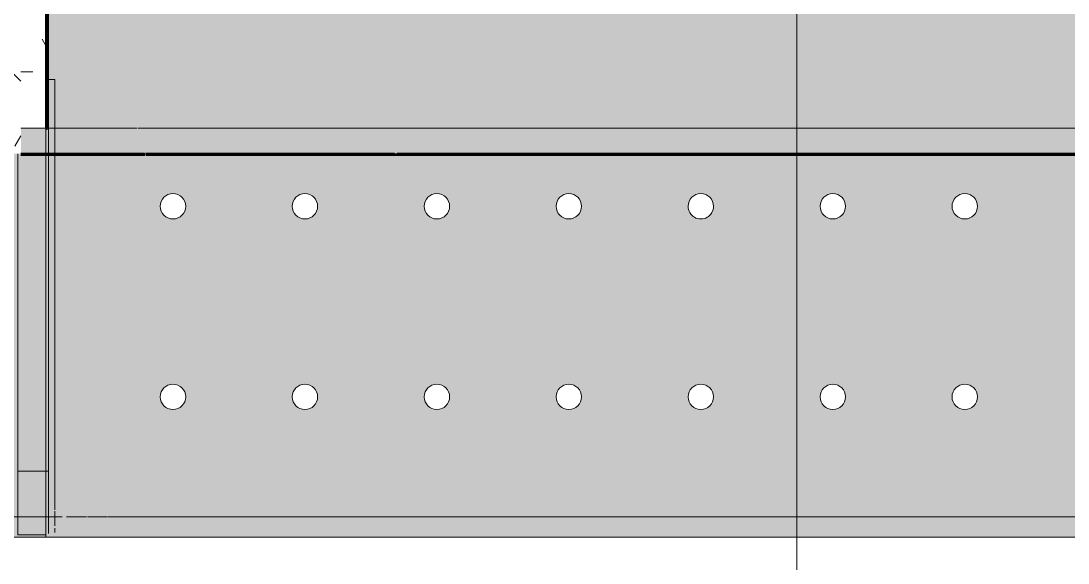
# Model space of a CAD drawing. Header units: millimetres. Extents: x 35524 to 235479, y -8553 to 29000.
# Drawn here: x 74250 to 75073, y 26558 to 26984 of the extents above; entities that cross this region are included whole.
import ezdxf

# ---------------------------------------------------------------- set-up
doc = ezdxf.new("R2010")
doc.units = ezdxf.units.MM
for name, color, linetype, lineweight in [('A-WALL', 7, 'Continuous', 9), ('I-WALL', 7, 'Continuous', 9), ('Оси', 7, 'Continuous', 9)]:
    doc.layers.add(name, color=color, linetype=linetype, lineweight=lineweight)
for name, color, linetype, lineweight, true_color in [('I-WALL-12', 7, 'Continuous', 53, 0xeaa7bf), ('I-WALL-18', 7, 'Continuous', 80, 0xffd2ff), ('I-WALL-5', 7, 'Continuous', 9, 0xcbc7bf), ('Знаки-1', 7, 'Continuous', 9, 0xd4ccbd), ('Знаки-3', 9, 'Continuous', 9, 0x808080), ('Знаки-4', 7, 'Continuous', 9, 0xaba79f), ('Знаки-5', 7, 'Continuous', 9, 0xc1bbaf), ('Знаки-6', 7, 'Continuous', 9, 0xd5cdbe), ('Знаки-7', 7, 'Continuous', 9, 0xd1cabb), ('Знаки-8', 7, 'Continuous', 9, 0xccc5b7), ('Знаки-9', 7, 'Continuous', 9, 0xd6cebe)]:
    doc.layers.add(name, color=color, linetype=linetype, lineweight=lineweight, true_color=true_color)
doc.layers.add('Знаки-2', color=7, linetype='Continuous', lineweight=9, transparency=0.5)
pattern_1 = [(0, (0, 0), (121.92, 30.48), [10.058, -81.382, 10.058, -81.382, -487.68]), (0, (0, 0), (121.92, 30.48), [-182.88, 10.058, -172.822, 10.058, -81.382, -213.36]), (0, (0, 0), (121.92, 30.48), [-457.2, 10.058, -50.902, 10.058, -142.342]), (120, (45.72, 15.24), (-87.356454, 90.345817), [10.058, -81.382, 10.058, -81.382, -487.68]), (120, (45.72, 15.24), (-87.356454, 90.345817), [-182.88, 10.058, -172.822, 10.058, -81.382, -213.36]), (120, (45.72, 15.24), (-87.356454, 90.345817), [-457.2, 10.058, -50.902, 10.058, -142.342]), (240, (60.96, 76.2), (-34.563546, -120.825817), [10.058, -81.382, 10.058, -81.382, -487.68]), (240, (60.96, 76.2), (-34.563546, -120.825817), [-182.88, 10.058, -172.822, 10.058, -81.382, -213.36]), (240, (60.96, 76.2), (-34.563546, -120.825817), [-457.2, 10.058, -50.902, 10.058, -142.342])]

# ---------------------------------------------------------------- blocks, each defined once
blk = doc.blocks.new('Зашивка радиатора_ с перфорацией М5 - Зашивка радиатора_ с перфорацией М5-31045399-План отделки стен 3 этажа в осях 12-23')
at = {"layer": 'Знаки-2'}
h = blk.add_hatch(color=256, dxfattribs=at)
h.paths.add_polyline_path([(-310, 179.94), (-310, -380), (-280.5, -380), (-280.5, -371.76), (519.5, -371.76), (519.5, -380), (549.5, -380), (549.5, -371.76), (1719.5, -371.76), (1719.5, -380), (1749.5, -379.28), (1750, 179.94), (-163.74, 179.94)])
h.paths.add_polyline_path([(-10, 79.65), (-5, 78.31), (-1.34, 74.65), (0, 69.65), (-1.34, 64.65), (-5, 60.98), (-10, 59.65), (-15, 60.98), (-18.66, 64.65), (-20, 69.65), (-18.66, 74.65), (-15, 78.31), (-12.59, 79.3)])
h.paths.add_polyline_path([(-217.5, 79.65), (-212.5, 78.31), (-208.84, 74.65), (-207.5, 69.65), (-208.84, 64.65), (-212.5, 60.98), (-217.5, 59.65), (-222.5, 60.98), (-226.16, 64.65), (-227.5, 69.65), (-226.16, 74.65), (-222.5, 78.31), (-220.09, 79.3)])
h.paths.add_polyline_path([(-113.75, 79.65), (-108.75, 78.31), (-105.09, 74.65), (-103.75, 69.65), (-105.09, 64.65), (-108.75, 60.98), (-113.75, 59.65), (-118.75, 60.98), (-122.41, 64.65), (-123.75, 69.65), (-122.41, 74.65), (-118.75, 78.31), (-116.34, 79.3)])
h.paths.add_polyline_path([(93.75, 79.65), (98.75, 78.31), (102.41, 74.65), (103.75, 69.65), (102.41, 64.65), (98.75, 60.98), (93.75, 59.65), (88.75, 60.98), (85.09, 64.65), (83.75, 69.65), (85.09, 74.65), (88.75, 78.31), (91.16, 79.3)])
h.paths.add_polyline_path([(197.5, 79.65), (202.5, 78.31), (206.16, 74.65), (207.5, 69.65), (206.16, 64.65), (202.5, 60.98), (197.5, 59.65), (192.5, 60.98), (188.84, 64.65), (187.5, 69.65), (188.84, 74.65), (192.5, 78.31), (194.91, 79.3)])
h.paths.add_polyline_path([(301.25, 79.65), (306.25, 78.31), (309.91, 74.65), (311.25, 69.65), (309.91, 64.65), (306.25, 60.98), (301.25, 59.65), (296.25, 60.98), (292.59, 64.65), (291.25, 69.65), (292.59, 74.65), (296.25, 78.31), (298.66, 79.3)])
h.paths.add_polyline_path([(508.75, 79.65), (513.75, 78.31), (517.41, 74.65), (518.75, 69.65), (517.41, 64.65), (513.75, 60.98), (508.75, 59.65), (503.75, 60.98), (500.09, 64.65), (498.75, 69.65), (500.09, 74.65), (503.75, 78.31), (506.16, 79.3)])
h.paths.add_polyline_path([(612.5, 79.65), (617.5, 78.31), (621.16, 74.65), (622.5, 69.65), (621.16, 64.65), (617.5, 60.98), (612.5, 59.65), (607.5, 60.98), (603.84, 64.65), (602.5, 69.65), (603.84, 74.65), (607.5, 78.31), (609.91, 79.3)])
h.paths.add_polyline_path([(405, 79.65), (410, 78.31), (413.66, 74.65), (415, 69.65), (413.66, 64.65), (410, 60.98), (405, 59.65), (400, 60.98), (396.34, 64.65), (395, 69.65), (396.34, 74.65), (400, 78.31), (402.41, 79.3)])
h.paths.add_polyline_path([(820, 79.65), (825, 78.31), (828.66, 74.65), (830, 69.65), (828.66, 64.65), (825, 60.98), (820, 59.65), (815, 60.98), (811.34, 64.65), (810, 69.65), (811.34, 74.65), (815, 78.31), (817.41, 79.3)])
h.paths.add_polyline_path([(716.25, 79.65), (721.25, 78.31), (724.91, 74.65), (726.25, 69.65), (724.91, 64.65), (721.25, 60.98), (716.25, 59.65), (711.25, 60.98), (707.59, 64.65), (706.25, 69.65), (707.59, 74.65), (711.25, 78.31), (713.66, 79.3)])
h.paths.add_polyline_path([(1027.5, 79.65), (1032.5, 78.31), (1036.16, 74.65), (1037.5, 69.65), (1036.16, 64.65), (1032.5, 60.98), (1027.5, 59.65), (1022.5, 60.98), (1018.84, 64.65), (1017.5, 69.65), (1018.84, 74.65), (1022.5, 78.31), (1024.91, 79.3)])
h.paths.add_polyline_path([(923.75, 79.65), (928.75, 78.31), (932.41, 74.65), (933.75, 69.65), (932.41, 64.65), (928.65, 60.94), (923.75, 59.65), (918.75, 60.98), (915.09, 64.65), (913.75, 69.65), (915.09, 74.65), (918.75, 78.31), (921.16, 79.3)])
h.paths.add_polyline_path([(1235, 79.65), (1240, 78.31), (1243.66, 74.65), (1245, 69.65), (1243.66, 64.65), (1240, 60.98), (1235, 59.65), (1230, 60.98), (1226.34, 64.65), (1225, 69.65), (1226.34, 74.65), (1230, 78.31), (1232.41, 79.3)])
h.paths.add_polyline_path([(1131.25, 79.65), (1136.25, 78.31), (1139.91, 74.65), (1141.25, 69.65), (1139.91, 64.65), (1136.25, 60.98), (1131.25, 59.65), (1126.25, 60.98), (1122.59, 64.65), (1121.25, 69.65), (1122.59, 74.65), (1126.25, 78.31), (1128.66, 79.3)])
h.paths.add_polyline_path([(1442.5, 79.65), (1447.5, 78.31), (1451.16, 74.65), (1452.5, 69.65), (1451.16, 64.65), (1447.5, 60.98), (1442.5, 59.65), (1437.5, 60.98), (1433.84, 64.65), (1432.5, 69.65), (1433.84, 74.65), (1437.5, 78.31), (1439.91, 79.3)])
h.paths.add_polyline_path([(1338.75, 79.65), (1343.75, 78.31), (1347.41, 74.65), (1348.75, 69.65), (1347.41, 64.65), (1343.75, 60.98), (1338.75, 59.65), (1333.75, 60.98), (1330.09, 64.65), (1328.75, 69.65), (1330.09, 74.65), (1333.75, 78.31), (1336.16, 79.3)])
h.paths.add_polyline_path([(1650, 79.65), (1655, 78.31), (1658.66, 74.65), (1660, 69.65), (1658.66, 64.65), (1655, 60.98), (1650, 59.65), (1645, 60.98), (1641.34, 64.65), (1640, 69.65), (1641.34, 74.65), (1645, 78.31), (1647.41, 79.3)])
h.paths.add_polyline_path([(1546.25, 79.65), (1551.25, 78.31), (1554.91, 74.65), (1556.25, 69.65), (1554.91, 64.65), (1551.25, 60.98), (1546.25, 59.65), (1541.25, 60.98), (1537.59, 64.65), (1536.25, 69.65), (1537.59, 74.65), (1541.25, 78.31), (1543.66, 79.3)])
h.paths.add_polyline_path([(-217.5, -70.35), (-212.5, -71.69), (-208.67, -75.77), (-207.5, -80.35), (-208.84, -85.35), (-212.5, -89.02), (-217.5, -90.35), (-222.5, -89.02), (-226.16, -85.35), (-227.5, -80.35), (-226.16, -75.35), (-222.5, -71.69), (-220.09, -70.7)])
h.paths.add_polyline_path([(-113.75, -70.35), (-108.75, -71.69), (-104.92, -75.77), (-103.75, -80.35), (-105.09, -85.35), (-108.75, -89.02), (-113.75, -90.35), (-118.75, -89.02), (-122.41, -85.35), (-123.75, -80.35), (-122.41, -75.35), (-118.75, -71.69), (-116.34, -70.7)])
h.paths.add_polyline_path([(-10, -70.35), (-5, -71.69), (-1.17, -75.77), (0, -80.35), (-1.34, -85.35), (-5, -89.02), (-10, -90.35), (-15, -89.02), (-18.66, -85.35), (-20, -80.35), (-18.66, -75.35), (-15, -71.69), (-12.59, -70.7)])
h.paths.add_polyline_path([(93.75, -70.35), (98.75, -71.69), (102.58, -75.77), (103.75, -80.35), (102.41, -85.35), (98.75, -89.02), (93.75, -90.35), (88.75, -89.02), (85.09, -85.35), (83.75, -80.35), (85.09, -75.35), (88.75, -71.69), (91.16, -70.7)])
h.paths.add_polyline_path([(197.5, -70.35), (202.5, -71.69), (206.33, -75.77), (207.5, -80.35), (206.16, -85.35), (202.5, -89.02), (197.5, -90.35), (192.5, -89.02), (188.84, -85.35), (187.5, -80.35), (188.84, -75.35), (192.5, -71.69), (194.91, -70.7)])
h.paths.add_polyline_path([(301.25, -70.35), (306.25, -71.69), (310.08, -75.77), (311.25, -80.35), (309.91, -85.35), (306.25, -89.02), (301.25, -90.35), (296.25, -89.02), (292.59, -85.35), (291.25, -80.35), (292.59, -75.35), (296.25, -71.69), (298.66, -70.7)])
h.paths.add_polyline_path([(405, -70.35), (410, -71.69), (413.83, -75.77), (415, -80.35), (413.66, -85.35), (410, -89.02), (405, -90.35), (400, -89.02), (396.34, -85.35), (395, -80.35), (396.34, -75.35), (400, -71.69), (402.41, -70.7)])
h.paths.add_polyline_path([(612.5, -70.35), (617.5, -71.69), (621.33, -75.77), (622.5, -80.35), (621.16, -85.35), (617.5, -89.02), (612.5, -90.35), (607.5, -89.02), (603.84, -85.35), (602.5, -80.35), (603.84, -75.35), (607.5, -71.69), (609.91, -70.7)])
h.paths.add_polyline_path([(508.75, -70.35), (513.75, -71.69), (517.58, -75.77), (518.75, -80.35), (517.41, -85.35), (513.75, -89.02), (508.75, -90.35), (503.75, -89.02), (500.09, -85.35), (498.75, -80.35), (500.09, -75.35), (503.75, -71.69), (506.16, -70.7)])
h.paths.add_polyline_path([(820, -70.35), (825, -71.69), (828.83, -75.77), (830, -80.35), (828.66, -85.35), (825, -89.02), (820, -90.35), (815, -89.02), (811.34, -85.35), (810, -80.35), (811.34, -75.35), (815, -71.69), (817.41, -70.7)])
h.paths.add_polyline_path([(716.25, -70.35), (721.25, -71.69), (725.08, -75.77), (726.25, -80.35), (724.91, -85.35), (721.25, -89.02), (716.25, -90.35), (711.25, -89.02), (707.59, -85.35), (706.25, -80.35), (707.59, -75.35), (711.25, -71.69), (713.66, -70.7)])
h.paths.add_polyline_path([(1027.5, -70.35), (1032.5, -71.69), (1036.33, -75.77), (1037.5, -80.35), (1036.16, -85.35), (1032.5, -89.02), (1027.5, -90.35), (1022.5, -89.02), (1018.84, -85.35), (1017.5, -80.35), (1018.84, -75.35), (1022.5, -71.69), (1024.91, -70.7)])
h.paths.add_polyline_path([(923.75, -70.35), (928.75, -71.69), (932.58, -75.77), (933.75, -80.35), (932.41, -85.35), (928.65, -89.06), (923.75, -90.35), (918.75, -89.02), (915.09, -85.35), (913.75, -80.35), (915.09, -75.35), (918.75, -71.69), (921.16, -70.7)])
h.paths.add_polyline_path([(1338.75, -70.35), (1343.75, -71.69), (1347.58, -75.77), (1348.75, -80.35), (1347.41, -85.35), (1343.75, -89.02), (1338.75, -90.35), (1333.75, -89.02), (1330.09, -85.35), (1328.75, -80.35), (1330.09, -75.35), (1333.75, -71.69), (1336.16, -70.7)])
h.paths.add_polyline_path([(1131.25, -70.35), (1136.25, -71.69), (1140.08, -75.77), (1141.25, -80.35), (1139.91, -85.35), (1136.25, -89.02), (1131.25, -90.35), (1126.25, -89.02), (1122.59, -85.35), (1121.25, -80.35), (1122.59, -75.35), (1126.25, -71.69), (1128.66, -70.7)])
h.paths.add_polyline_path([(1235, -70.35), (1240, -71.69), (1243.83, -75.77), (1245, -80.35), (1243.66, -85.35), (1240, -89.02), (1235, -90.35), (1230, -89.02), (1226.34, -85.35), (1225, -80.35), (1226.34, -75.35), (1230, -71.69), (1232.41, -70.7)])
h.paths.add_polyline_path([(1546.25, -70.35), (1551.25, -71.69), (1555.08, -75.77), (1556.25, -80.35), (1554.91, -85.35), (1551.25, -89.02), (1546.25, -90.35), (1541.25, -89.02), (1537.59, -85.35), (1536.25, -80.35), (1537.59, -75.35), (1541.25, -71.69), (1543.66, -70.7)])
h.paths.add_polyline_path([(1442.5, -70.35), (1447.5, -71.69), (1451.33, -75.77), (1452.5, -80.35), (1451.16, -85.35), (1447.5, -89.02), (1442.5, -90.35), (1437.5, -89.02), (1433.84, -85.35), (1432.5, -80.35), (1433.84, -75.35), (1437.5, -71.69), (1439.91, -70.7)])
h.paths.add_polyline_path([(1650, -70.35), (1655, -71.69), (1658.83, -75.77), (1660, -80.35), (1658.66, -85.35), (1655, -89.02), (1650, -90.35), (1645, -89.02), (1641.34, -85.35), (1640, -80.35), (1641.34, -75.35), (1645, -71.69), (1647.41, -70.7)])
for points in [[(-308.38, 179.94), (-310, 179.94), (-310, 163.94), (1750, 163.94), (1750, 179.94), (-288.62, 179.94)], [(1029.66, 179.94), (1000, 179.94), (1000.68, 163.94), (1040, 163.94), (1039.32, 179.94), (1030, 179.94)], [(1039.32, 179.94), (1000, 179.94), (1000.68, 163.94), (1040, 163.94), (1040, 179.94)], [(1012.93, 179.94), (1010, 179.94), (1010.34, 163.94), (1030, 163.94), (1029.66, 179.94), (1014.82, 179.94)], [(1027.07, 179.94), (1010, 179.94), (1010.34, 163.94), (1030, 163.94), (1029.66, 179.94), (1028.66, 179.94)], [(1100, 179.94), (1100.68, 163.94), (1140, 163.94), (1139.32, 179.94), (1100.68, 179.94)], [(1127.07, 179.94), (1100, 179.94), (1100.68, 163.94), (1140, 163.94), (1139.32, 179.94), (1128.66, 179.94)], [(1120, 179.94), (1110, 179.94), (1110.72, 163.94), (1130, 163.94), (1129.66, 179.94), (1122.59, 179.94)], [(1120, 179.94), (1110, 179.94), (1110.72, 163.94), (1130, 163.94), (1129.66, 179.94), (1122.59, 179.94)], [(1200, 179.94), (1200.68, 163.94), (1240, 163.94), (1239.32, 179.94), (1200.68, 179.94)], [(1200, 179.94), (1200.68, 163.94), (1240, 163.94), (1239.32, 179.94), (1200.68, 179.94)], [(1220, 179.94), (1210, 179.94), (1210.34, 163.94), (1230, 163.94), (1229.66, 179.94), (1222.59, 179.94)], [(1229.66, 179.94), (1210, 179.94), (1210.34, 163.94), (1230, 163.94), (1230, 179.94)], [(1329.66, 179.94), (1300, 179.94), (1300.68, 163.94), (1340, 163.94), (1339.32, 179.94), (1330, 179.94)], [(1311.34, 179.94), (1300, 179.94), (1300.68, 163.94), (1340, 163.94), (1339.32, 179.94), (1312.93, 179.94)], [(1329.66, 179.94), (1310, 179.94), (1310.34, 163.94), (1330, 163.94), (1330, 179.94)], [(1310, 179.94), (1310.34, 163.94), (1330, 163.94), (1329.66, 179.94), (1310.34, 179.94)], [(1420, 179.94), (1400, 179.94), (1400.68, 163.94), (1440, 163.94), (1439.32, 179.94), (1425.18, 179.94)], [(1402.68, 179.94), (1400, 179.94), (1400.68, 163.94), (1440, 163.94), (1439.32, 179.94), (1405.86, 179.94)], [(1420, 179.94), (1410, 179.94), (1410.34, 163.94), (1430, 163.94), (1429.66, 179.94), (1422.59, 179.94)], [(1420, 179.94), (1410, 179.94), (1410.34, 163.94), (1430, 163.94), (1429.66, 179.94), (1422.59, 179.94)], [(1500, 179.94), (1500.68, 163.94), (1540, 163.94), (1539.32, 179.94), (1500.68, 179.94)], [(1511.34, 179.94), (1500, 179.94), (1500.68, 163.94), (1540, 163.94), (1539.32, 179.94), (1512.93, 179.94)], [(1510, 179.94), (1510.34, 163.94), (1530, 163.94), (1529.66, 179.94), (1510.34, 179.94)], [(1510, 179.94), (1510.34, 163.94), (1530, 163.94), (1529.66, 179.94), (1510.34, 179.94)], [(1640, 179.94), (1600, 179.94), (1600.68, 163.94), (1640, 164.67), (1640, 169.26)], [(1600.68, 179.94), (1600, 179.94), (1600.68, 163.94), (1640, 164.67), (1639.32, 179.94), (1602.68, 179.94)], [(1629.66, 179.94), (1610, 179.94), (1610.34, 163.94), (1630, 163.94), (1630, 179.94)], [(1629.66, 179.94), (1610, 179.94), (1610.34, 163.94), (1630, 163.94), (1630, 179.94)]]:
    blk.add_hatch(color=256, dxfattribs=at).paths.add_polyline_path(points)
at = {"layer": 'Знаки-1'}
for p, q in [((1011.28, 179.94), (1014.82, 179.94)), ((1014.82, 179.94), (1011.28, 179.94)), ((1015, 179.94), (1025, 179.94)), ((1025, 179.94), (1015, 179.94)), ((1025.18, 179.94), (1028.72, 179.94)), ((1028.72, 179.94), (1025.18, 179.94)), ((1111.28, 179.94), (1114.82, 179.94)), ((1114.82, 179.94), (1111.28, 179.94)), ((1115, 179.94), (1125, 179.94)), ((1125, 179.94), (1115, 179.94)), ((1125.18, 179.94), (1128.72, 179.94)), ((1128.72, 179.94), (1125.18, 179.94)), ((1210, 179.94), (1210.34, 179.94)), ((1214.81, 179.94), (1210, 179.94)), ((1210.34, 179.94), (1212.93, 179.94)), ((1212.93, 179.94), (1214.81, 179.94)), ((1215, 179.94), (1217.41, 179.94)), ((1225, 179.94), (1215, 179.94)), ((1217.41, 179.94), (1222.59, 179.94)), ((1222.59, 179.94), (1225, 179.94)), ((1225.19, 179.94), (1227.07, 179.94)), ((1227.07, 179.94), (1225.19, 179.94)), ((1227.07, 179.94), (1230, 179.94)), ((1230, 179.94), (1227.07, 179.94)), ((1311.28, 179.94), (1314.82, 179.94)), ((1314.82, 179.94), (1311.28, 179.94)), ((1315, 179.94), (1325, 179.94)), ((1325, 179.94), (1315, 179.94)), ((1325.18, 179.94), (1328.72, 179.94)), ((1328.72, 179.94), (1325.18, 179.94)), ((1411.28, 179.94), (1414.82, 179.94)), ((1414.82, 179.94), (1411.28, 179.94)), ((1415, 179.94), (1425, 179.94)), ((1425, 179.94), (1415, 179.94)), ((1425.18, 179.94), (1428.72, 179.94)), ((1428.72, 179.94), (1425.18, 179.94)), ((1510, 179.94), (1512.93, 179.94)), ((1512.93, 179.94), (1510, 179.94)), ((1512.93, 179.94), (1514.81, 179.94)), ((1514.81, 179.94), (1512.93, 179.94)), ((1515, 179.94), (1525, 179.94)), ((1525, 179.94), (1515, 179.94)), ((1525.19, 179.94), (1530, 179.94)), ((1530, 179.94), (1525.19, 179.94)), ((1611.28, 179.94), (1614.82, 179.94)), ((1614.82, 179.94), (1611.28, 179.94)), ((1615, 179.94), (1625, 179.94)), ((1625, 179.94), (1615, 179.94)), ((1625.18, 179.94), (1628.72, 179.94)), ((1628.72, 179.94), (1625.18, 179.94)), ((1750, 178.24), (1750, 163.94)), ((1011.28, 163.94), (1014.82, 163.94)), ((1014.82, 163.94), (1011.28, 163.94)), ((1015, 163.94), (1020, 163.94)), ((1020, 163.94), (1015, 163.94)), ((1020, 163.94), (1025, 163.94)), ((1025, 163.94), (1020, 163.94)), ((1025.18, 163.94), (1028.72, 163.94)), ((1028.72, 163.94), (1025.18, 163.94)), ((1111.28, 163.94), (1114.82, 163.94)), ((1114.82, 163.94), (1111.28, 163.94)), ((1115, 163.94), (1125, 163.94)), ((1125, 163.94), (1115, 163.94)), ((1125.18, 163.94), (1128.72, 163.94)), ((1128.72, 163.94), (1125.18, 163.94)), ((1210, 163.94), (1214.81, 163.94)), ((1214.81, 163.94), (1210, 163.94)), ((1215, 163.94), (1220, 163.94)), ((1220, 163.94), (1215, 163.94)), ((1220, 163.94), (1225, 163.94)), ((1225, 163.94), (1220, 163.94)), ((1225.19, 163.94), (1228.66, 163.94)), ((1230, 163.94), (1225.19, 163.94)), ((1228.66, 163.94), (1230, 163.94)), ((1311.28, 163.94), (1314.82, 163.94)), ((1314.82, 163.94), (1311.28, 163.94)), ((1315, 163.94), (1325, 163.94)), ((1325, 163.94), (1315, 163.94)), ((1325.18, 163.94), (1328.72, 163.94)), ((1328.72, 163.94), (1325.18, 163.94)), ((1411.28, 163.94), (1414.82, 163.94)), ((1414.82, 163.94), (1411.28, 163.94)), ((1415, 163.94), (1420, 163.94)), ((1425, 163.94), (1415, 163.94)), ((1420, 163.94), (1425, 163.94)), ((1425.18, 163.94), (1428.72, 163.94)), ((1428.72, 163.94), (1425.18, 163.94)), ((1510, 163.94), (1514.81, 163.94)), ((1514.81, 163.94), (1510, 163.94)), ((1515, 163.94), (1522.59, 163.94)), ((1525, 163.94), (1515, 163.94)), ((1522.59, 163.94), (1525, 163.94)), ((1525.19, 163.94), (1530, 163.94)), ((1527.07, 163.94), (1525.19, 163.94)), ((1528.66, 163.94), (1527.07, 163.94)), ((1530, 163.94), (1528.66, 163.94)), ((1611.28, 163.94), (1614.82, 163.94)), ((1614.82, 163.94), (1611.28, 163.94)), ((1615, 163.94), (1617.39, 163.94)), ((1617.39, 163.94), (1615, 163.94)), ((1618.16, 163.94), (1625, 163.94)), ((1625, 163.94), (1618.16, 163.94)), ((1625.18, 163.94), (1628.72, 163.94)), ((1628.72, 163.94), (1625.18, 163.94)), ((1747.88, 163.94), (1750, 163.94))]:
    blk.add_line(p, q, dxfattribs=at)
at = {"layer": 'Знаки-3'}
for p, q in [((1750, 179.94), (-310, 179.94)), ((1750, -141.76), (1750, 179.94))]:
    blk.add_line(p, q, dxfattribs=at)
for centre, start, end in [((1027.5, 69.65), 0, 180), ((1131.25, 69.65), 0, 180), ((1235, 69.65), 0, 180), ((1338.75, 69.65), 0, 180), ((1442.5, 69.65), 0, 180), ((1546.25, 69.65), 0, 180), ((1650, 69.65), 0, 180), ((1027.5, 69.65), 180, 360), ((1131.25, 69.65), 180, 360), ((1235, 69.65), 180, 360), ((1338.75, 69.65), 180, 360), ((1442.5, 69.65), 180, 360), ((1546.25, 69.65), 180, 360), ((1650, 69.65), 180, 360), ((1027.5, -80.35), 0, 180), ((1131.25, -80.35), 0, 180), ((1235, -80.35), 360, 180), ((1338.75, -80.35), 0, 180), ((1442.5, -80.35), 0, 180), ((1546.25, -80.35), 0, 180), ((1650, -80.35), 0, 180), ((1027.5, -80.35), 180, 360), ((1131.25, -80.35), 180, 360), ((1235, -80.35), 180, 360), ((1338.75, -80.35), 180, 360), ((1442.5, -80.35), 180, 360), ((1546.25, -80.35), 180, 360), ((1650, -80.35), 180, 360)]:
    blk.add_arc(centre, 10, start, end, dxfattribs=at)
at = {"layer": 'Знаки-4'}
for p, q in [((-308.38, 179.94), (1742.89, 179.94)), ((-308.38, 179.94), (1742.89, 179.94)), ((1700.94, 163.94), (-162.83, 163.94)), ((1717.19, 163.94), (1701.52, 163.94)), ((1733.69, 163.94), (1718.02, 163.94)), ((1742.89, 163.94), (1737.19, 163.94))]:
    blk.add_line(p, q, dxfattribs=at)
for centre, start, end in [((1027.5, 69.65), 0, 180), ((1131.25, 69.65), 0, 180), ((1235, 69.65), 0, 180), ((1338.75, 69.65), 0, 180), ((1442.5, 69.65), 0, 180), ((1546.25, 69.65), 0, 180), ((1650, 69.65), 0, 180), ((1027.5, 69.65), 180, 360), ((1131.25, 69.65), 180, 360), ((1235, 69.65), 180, 360), ((1338.75, 69.65), 180, 360), ((1442.5, 69.65), 180, 360), ((1546.25, 69.65), 180, 360), ((1650, 69.65), 180, 360), ((1027.5, -80.35), 0, 180), ((1131.25, -80.35), 0, 180), ((1235, -80.35), 360, 180), ((1338.75, -80.35), 0, 180), ((1442.5, -80.35), 0, 180), ((1546.25, -80.35), 0, 180), ((1650, -80.35), 0, 180), ((1027.5, -80.35), 180, 360), ((1131.25, -80.35), 180, 360), ((1235, -80.35), 180, 360), ((1338.75, -80.35), 180, 360), ((1442.5, -80.35), 180, 360), ((1546.25, -80.35), 180, 360), ((1650, -80.35), 180, 360)]:
    blk.add_arc(centre, 10, start, end, dxfattribs=at)
at = {"layer": 'Знаки-5'}
for p, q in [((1000, 179.94), (940, 179.94)), ((1000, 179.94), (1010, 179.94)), ((1010, 179.94), (1000, 179.94)), ((1010, 179.94), (1030, 179.94)), ((1030, 179.94), (1010, 179.94)), ((1030, 179.94), (1040, 179.94)), ((1040, 179.94), (1030, 179.94)), ((1100, 179.94), (1040, 179.94)), ((1100, 179.94), (1140, 179.94)), ((1140, 179.94), (1100, 179.94)), ((1200, 179.94), (1140, 179.94)), ((1200, 179.94), (1200.68, 179.94)), ((1240, 179.94), (1200, 179.94)), ((1200.68, 179.94), (1240, 179.94)), ((1300, 179.94), (1240, 179.94)), ((1300, 179.94), (1310, 179.94)), ((1310, 179.94), (1300, 179.94)), ((1310, 179.94), (1330, 179.94)), ((1330, 179.94), (1310, 179.94)), ((1330, 179.94), (1340, 179.94)), ((1340, 179.94), (1330, 179.94)), ((1400, 179.94), (1340, 179.94)), ((1400, 179.94), (1440, 179.94)), ((1440, 179.94), (1400, 179.94)), ((1500, 179.94), (1440, 179.94)), ((1500, 179.94), (1540, 179.94)), ((1540, 179.94), (1500, 179.94)), ((1600, 179.94), (1540, 179.94)), ((1600, 179.94), (1610, 179.94)), ((1610, 179.94), (1600, 179.94)), ((1610, 179.94), (1630, 179.94)), ((1630, 179.94), (1610, 179.94)), ((1630, 179.94), (1640, 179.94)), ((1640, 179.94), (1630, 179.94)), ((1742.89, 179.94), (1640, 179.94)), ((1742.89, 179.94), (1750, 179.94)), ((1742.89, 179.94), (1750, 179.94)), ((1750, 179.94), (1750, -141.76)), ((1750, 178.24), (1750, 179.94)), ((940, 163.94), (1000, 163.94)), ((1000, 163.94), (1010, 163.94)), ((1010, 163.94), (1000, 163.94)), ((1010, 163.94), (1030, 163.94)), ((1030, 163.94), (1010, 163.94)), ((1030, 163.94), (1040, 163.94)), ((1040, 163.94), (1030, 163.94)), ((1040, 163.94), (1100, 163.94)), ((1100, 163.94), (1140, 163.94)), ((1140, 163.94), (1100, 163.94)), ((1140, 163.94), (1200, 163.94)), ((1200, 163.94), (1240, 163.94)), ((1240, 163.94), (1200, 163.94)), ((1240, 163.94), (1300, 163.94)), ((1300, 163.94), (1310, 163.94)), ((1310, 163.94), (1300, 163.94)), ((1310, 163.94), (1330, 163.94)), ((1330, 163.94), (1310, 163.94)), ((1330, 163.94), (1340, 163.94)), ((1340, 163.94), (1330, 163.94)), ((1340, 163.94), (1400, 163.94)), ((1400, 163.94), (1440, 163.94)), ((1440, 163.94), (1400, 163.94)), ((1440, 163.94), (1500, 163.94)), ((1500, 163.94), (1540, 163.94)), ((1540, 163.94), (1500, 163.94)), ((1540, 163.94), (1600, 163.94)), ((1600, 163.94), (1600.68, 163.94)), ((1600.68, 163.94), (1600, 163.94)), ((1602.68, 163.94), (1610, 163.94)), ((1610, 163.94), (1602.68, 163.94)), ((1610, 163.94), (1617.41, 163.94)), ((1617.41, 163.94), (1610, 163.94)), ((1618.17, 163.94), (1630, 163.94)), ((1630, 163.94), (1618.17, 163.94)), ((1630, 163.94), (1634.14, 163.94)), ((1634.14, 163.94), (1630, 163.94)), ((1634.82, 163.94), (1640, 163.94)), ((1640, 163.94), (1634.82, 163.94)), ((1640, 163.94), (1700.94, 163.94)), ((1701.52, 163.94), (1717.19, 163.94)), ((1718.02, 163.94), (1733.69, 163.94)), ((1737.19, 163.94), (1742.89, 163.94)), ((1744.39, 163.94), (1742.89, 163.94)), ((1747.88, 163.94), (1744.47, 163.94))]:
    blk.add_line(p, q, dxfattribs=at)
at = {"layer": 'Знаки-6'}
for p, q in [((1014.82, 179.94), (1011.34, 179.94)), ((1025, 179.94), (1015, 179.94)), ((1028.66, 179.94), (1025.18, 179.94)), ((1114.82, 179.94), (1111.34, 179.94)), ((1125, 179.94), (1115, 179.94)), ((1128.66, 179.94), (1125.18, 179.94)), ((1214.82, 179.94), (1211.34, 179.94)), ((1225, 179.94), (1215, 179.94)), ((1228.66, 179.94), (1225.18, 179.94)), ((1314.82, 179.94), (1311.34, 179.94)), ((1325, 179.94), (1315, 179.94)), ((1328.66, 179.94), (1325.18, 179.94)), ((1414.82, 179.94), (1411.34, 179.94)), ((1425, 179.94), (1415, 179.94)), ((1428.66, 179.94), (1425.18, 179.94)), ((1514.82, 179.94), (1511.34, 179.94)), ((1525, 179.94), (1515, 179.94)), ((1528.66, 179.94), (1525.18, 179.94)), ((1614.82, 179.94), (1611.34, 179.94)), ((1625, 179.94), (1615, 179.94)), ((1628.66, 179.94), (1625.18, 179.94)), ((1011.34, 163.94), (1014.82, 163.94)), ((1015, 163.94), (1025, 163.94)), ((1025.18, 163.94), (1028.66, 163.94)), ((1111.34, 163.94), (1114.82, 163.94)), ((1115, 163.94), (1125, 163.94)), ((1125.18, 163.94), (1128.66, 163.94)), ((1211.34, 163.94), (1214.82, 163.94)), ((1215, 163.94), (1225, 163.94)), ((1225.18, 163.94), (1228.66, 163.94)), ((1311.34, 163.94), (1314.82, 163.94)), ((1315, 163.94), (1325, 163.94)), ((1325.18, 163.94), (1328.66, 163.94)), ((1411.34, 163.94), (1414.82, 163.94)), ((1415, 163.94), (1425, 163.94)), ((1425.18, 163.94), (1428.66, 163.94)), ((1511.34, 163.94), (1514.82, 163.94)), ((1515, 163.94), (1525, 163.94)), ((1525.18, 163.94), (1528.66, 163.94)), ((1611.34, 163.94), (1614.82, 163.94)), ((1615, 163.94), (1617.41, 163.94)), ((1618.18, 163.94), (1625, 163.94)), ((1625.18, 163.94), (1628.66, 163.94))]:
    blk.add_line(p, q, dxfattribs=at)
at = {"layer": 'Знаки-7'}
for p, q in [((1010, 179.94), (1000.68, 179.94)), ((1010, 179.94), (1014.81, 179.94)), ((1014.81, 179.94), (1010, 179.94)), ((1015, 179.94), (1025, 179.94)), ((1025, 179.94), (1015, 179.94)), ((1025.19, 179.94), (1027.07, 179.94)), ((1030, 179.94), (1025.19, 179.94)), ((1027.07, 179.94), (1030, 179.94)), ((1039.32, 179.94), (1030, 179.94)), ((1110, 179.94), (1100.68, 179.94)), ((1110, 179.94), (1114.81, 179.94)), ((1114.81, 179.94), (1110, 179.94)), ((1115, 179.94), (1125, 179.94)), ((1125, 179.94), (1115, 179.94)), ((1125.19, 179.94), (1130, 179.94)), ((1130, 179.94), (1125.19, 179.94)), ((1139.32, 179.94), (1130, 179.94)), ((1210, 179.94), (1200.68, 179.94)), ((1211.28, 179.94), (1214.82, 179.94)), ((1214.82, 179.94), (1211.28, 179.94)), ((1215, 179.94), (1225, 179.94)), ((1225, 179.94), (1215, 179.94)), ((1225.18, 179.94), (1228.72, 179.94)), ((1228.72, 179.94), (1225.18, 179.94)), ((1239.32, 179.94), (1230, 179.94)), ((1310, 179.94), (1300.68, 179.94)), ((1310, 179.94), (1314.81, 179.94)), ((1314.81, 179.94), (1310, 179.94)), ((1315, 179.94), (1322.59, 179.94)), ((1317.41, 179.94), (1315, 179.94)), ((1325, 179.94), (1317.41, 179.94)), ((1322.59, 179.94), (1325, 179.94)), ((1325.19, 179.94), (1329.66, 179.94)), ((1330, 179.94), (1325.19, 179.94)), ((1329.66, 179.94), (1330, 179.94)), ((1339.32, 179.94), (1330, 179.94)), ((1410, 179.94), (1400.68, 179.94)), ((1410, 179.94), (1410.34, 179.94)), ((1414.81, 179.94), (1410, 179.94)), ((1410.34, 179.94), (1411.34, 179.94)), ((1411.34, 179.94), (1412.93, 179.94)), ((1412.93, 179.94), (1414.81, 179.94)), ((1415, 179.94), (1417.41, 179.94)), ((1417.41, 179.94), (1415, 179.94)), ((1417.41, 179.94), (1420, 179.94)), ((1425, 179.94), (1417.41, 179.94)), ((1420, 179.94), (1422.59, 179.94)), ((1422.59, 179.94), (1425, 179.94)), ((1425.19, 179.94), (1427.07, 179.94)), ((1428.66, 179.94), (1425.19, 179.94)), ((1427.07, 179.94), (1428.66, 179.94)), ((1428.66, 179.94), (1429.66, 179.94)), ((1429.66, 179.94), (1428.66, 179.94)), ((1429.66, 179.94), (1430, 179.94)), ((1430, 179.94), (1429.66, 179.94)), ((1439.32, 179.94), (1430, 179.94)), ((1510, 179.94), (1500.68, 179.94)), ((1511.28, 179.94), (1514.82, 179.94)), ((1514.82, 179.94), (1511.28, 179.94)), ((1515, 179.94), (1525, 179.94)), ((1525, 179.94), (1515, 179.94)), ((1525.18, 179.94), (1528.72, 179.94)), ((1528.72, 179.94), (1525.18, 179.94)), ((1539.32, 179.94), (1530, 179.94)), ((1610, 179.94), (1600.68, 179.94)), ((1610, 179.94), (1614.81, 179.94)), ((1614.81, 179.94), (1610, 179.94)), ((1615, 179.94), (1625, 179.94)), ((1625, 179.94), (1615, 179.94)), ((1625.19, 179.94), (1630, 179.94)), ((1630, 179.94), (1625.19, 179.94)), ((1639.32, 179.94), (1630, 179.94)), ((1750, 179.94), (1742.89, 179.94)), ((1750, 179.94), (1750, 178.24)), ((1000.68, 163.94), (1010, 163.94)), ((1010, 163.94), (1010.34, 163.94)), ((1010.34, 163.94), (1010, 163.94)), ((1010.34, 163.94), (1011.34, 163.94)), ((1011.34, 163.94), (1010.34, 163.94)), ((1011.34, 163.94), (1012.93, 163.94)), ((1012.93, 163.94), (1011.34, 163.94)), ((1012.93, 163.94), (1014.81, 163.94)), ((1014.81, 163.94), (1012.93, 163.94)), ((1015, 163.94), (1017.41, 163.94)), ((1017.41, 163.94), (1015, 163.94)), ((1017.41, 163.94), (1020, 163.94)), ((1020, 163.94), (1017.41, 163.94)), ((1020, 163.94), (1022.59, 163.94)), ((1022.59, 163.94), (1020, 163.94)), ((1022.59, 163.94), (1025, 163.94)), ((1025, 163.94), (1022.59, 163.94)), ((1025.19, 163.94), (1027.07, 163.94)), ((1027.07, 163.94), (1025.19, 163.94)), ((1027.07, 163.94), (1028.66, 163.94)), ((1028.66, 163.94), (1027.07, 163.94)), ((1028.66, 163.94), (1029.66, 163.94)), ((1029.66, 163.94), (1028.66, 163.94)), ((1029.66, 163.94), (1030, 163.94)), ((1030, 163.94), (1029.66, 163.94)), ((1030, 163.94), (1039.32, 163.94)), ((1100.68, 163.94), (1110, 163.94)), ((1110, 163.94), (1111.34, 163.94)), ((1114.81, 163.94), (1110, 163.94)), ((1111.34, 163.94), (1114.81, 163.94)), ((1115, 163.94), (1120, 163.94)), ((1122.59, 163.94), (1115, 163.94)), ((1120, 163.94), (1122.59, 163.94)), ((1122.59, 163.94), (1125, 163.94)), ((1125, 163.94), (1122.59, 163.94)), ((1125.19, 163.94), (1129.66, 163.94)), ((1128.66, 163.94), (1125.19, 163.94)), ((1130, 163.94), (1128.66, 163.94)), ((1129.66, 163.94), (1130, 163.94)), ((1130, 163.94), (1139.32, 163.94)), ((1200.68, 163.94), (1210, 163.94)), ((1211.28, 163.94), (1214.82, 163.94)), ((1214.82, 163.94), (1211.28, 163.94)), ((1215, 163.94), (1225, 163.94)), ((1225, 163.94), (1215, 163.94)), ((1225.18, 163.94), (1228.72, 163.94)), ((1228.72, 163.94), (1225.18, 163.94)), ((1230, 163.94), (1239.32, 163.94)), ((1300.68, 163.94), (1310, 163.94)), ((1310, 163.94), (1314.81, 163.94)), ((1314.81, 163.94), (1310, 163.94)), ((1315, 163.94), (1325, 163.94)), ((1320, 163.94), (1315, 163.94)), ((1325, 163.94), (1320, 163.94)), ((1325.19, 163.94), (1328.66, 163.94)), ((1328.66, 163.94), (1325.19, 163.94)), ((1328.66, 163.94), (1330, 163.94)), ((1330, 163.94), (1328.66, 163.94)), ((1330, 163.94), (1339.32, 163.94)), ((1400.68, 163.94), (1410, 163.94)), ((1410, 163.94), (1414.81, 163.94)), ((1411.34, 163.94), (1410, 163.94)), ((1414.81, 163.94), (1411.34, 163.94)), ((1415, 163.94), (1420, 163.94)), ((1425, 163.94), (1415, 163.94)), ((1420, 163.94), (1425, 163.94)), ((1425.19, 163.94), (1430, 163.94)), ((1428.66, 163.94), (1425.19, 163.94)), ((1430, 163.94), (1428.66, 163.94)), ((1430, 163.94), (1439.32, 163.94)), ((1500.68, 163.94), (1510, 163.94)), ((1511.28, 163.94), (1514.82, 163.94)), ((1514.82, 163.94), (1511.28, 163.94)), ((1515, 163.94), (1520, 163.94)), ((1525, 163.94), (1515, 163.94)), ((1520, 163.94), (1525, 163.94)), ((1525.18, 163.94), (1528.72, 163.94)), ((1528.72, 163.94), (1525.18, 163.94)), ((1530, 163.94), (1539.32, 163.94)), ((1602.68, 163.94), (1610, 163.94)), ((1610, 163.94), (1614.81, 163.94)), ((1612.93, 163.94), (1610, 163.94)), ((1614.81, 163.94), (1612.93, 163.94)), ((1615, 163.94), (1617.41, 163.94)), ((1617.41, 163.94), (1615, 163.94)), ((1618.17, 163.94), (1625, 163.94)), ((1622.59, 163.94), (1618.17, 163.94)), ((1625, 163.94), (1622.59, 163.94)), ((1625.19, 163.94), (1630, 163.94)), ((1630, 163.94), (1625.19, 163.94)), ((1630, 163.94), (1634.14, 163.94)), ((1634.73, 163.94), (1639.32, 163.94)), ((1742.89, 163.94), (1744.39, 163.94)), ((1744.47, 163.94), (1747.88, 163.94))]:
    blk.add_line(p, q, dxfattribs=at)
at = {"layer": 'Знаки-8'}
for p, q in [((1000, 179.94), (1010, 179.94)), ((1000.68, 179.94), (1000, 179.94)), ((1010, 179.94), (1000.68, 179.94)), ((1011.28, 179.94), (1014.82, 179.94)), ((1014.82, 179.94), (1011.28, 179.94)), ((1015, 179.94), (1025, 179.94)), ((1025, 179.94), (1015, 179.94)), ((1025.18, 179.94), (1028.72, 179.94)), ((1028.72, 179.94), (1025.18, 179.94)), ((1030, 179.94), (1040, 179.94)), ((1040, 179.94), (1030, 179.94)), ((1100, 179.94), (1102.68, 179.94)), ((1110, 179.94), (1100, 179.94)), ((1102.68, 179.94), (1110, 179.94)), ((1110, 179.94), (1110.34, 179.94)), ((1114.81, 179.94), (1110, 179.94)), ((1110.34, 179.94), (1111.34, 179.94)), ((1111.34, 179.94), (1114.81, 179.94)), ((1115, 179.94), (1117.41, 179.94)), ((1125, 179.94), (1115, 179.94)), ((1117.41, 179.94), (1120, 179.94)), ((1120, 179.94), (1125, 179.94)), ((1125.19, 179.94), (1130, 179.94)), ((1129.66, 179.94), (1125.19, 179.94)), ((1130, 179.94), (1129.66, 179.94)), ((1130, 179.94), (1139.32, 179.94)), ((1140, 179.94), (1130, 179.94)), ((1139.32, 179.94), (1140, 179.94)), ((1200, 179.94), (1205.86, 179.94)), ((1210, 179.94), (1200, 179.94)), ((1205.86, 179.94), (1210, 179.94)), ((1210, 179.94), (1214.81, 179.94)), ((1214.81, 179.94), (1210, 179.94)), ((1215, 179.94), (1225, 179.94)), ((1217.41, 179.94), (1215, 179.94)), ((1222.59, 179.94), (1217.41, 179.94)), ((1225, 179.94), (1222.59, 179.94)), ((1225.19, 179.94), (1230, 179.94)), ((1227.07, 179.94), (1225.19, 179.94)), ((1230, 179.94), (1227.07, 179.94)), ((1230, 179.94), (1239.32, 179.94)), ((1240, 179.94), (1230, 179.94)), ((1239.32, 179.94), (1240, 179.94)), ((1300, 179.94), (1302.68, 179.94)), ((1310, 179.94), (1300, 179.94)), ((1302.68, 179.94), (1310, 179.94)), ((1311.28, 179.94), (1314.82, 179.94)), ((1314.82, 179.94), (1311.28, 179.94)), ((1315, 179.94), (1325, 179.94)), ((1325, 179.94), (1315, 179.94)), ((1325.18, 179.94), (1328.72, 179.94)), ((1328.72, 179.94), (1325.18, 179.94)), ((1330, 179.94), (1334.14, 179.94)), ((1337.32, 179.94), (1330, 179.94)), ((1334.14, 179.94), (1340, 179.94)), ((1339.32, 179.94), (1337.32, 179.94)), ((1340, 179.94), (1339.32, 179.94)), ((1400, 179.94), (1410, 179.94)), ((1410, 179.94), (1400, 179.94)), ((1410, 179.94), (1414.81, 179.94)), ((1414.81, 179.94), (1410, 179.94)), ((1415, 179.94), (1425, 179.94)), ((1425, 179.94), (1415, 179.94)), ((1425.19, 179.94), (1430, 179.94)), ((1430, 179.94), (1425.19, 179.94)), ((1430, 179.94), (1434.14, 179.94)), ((1440, 179.94), (1430, 179.94)), ((1434.14, 179.94), (1440, 179.94)), ((1500, 179.94), (1510, 179.94)), ((1505.86, 179.94), (1500, 179.94)), ((1510, 179.94), (1505.86, 179.94)), ((1510, 179.94), (1512.93, 179.94)), ((1514.81, 179.94), (1510, 179.94)), ((1512.93, 179.94), (1514.81, 179.94)), ((1515, 179.94), (1522.59, 179.94)), ((1525, 179.94), (1515, 179.94)), ((1522.59, 179.94), (1525, 179.94)), ((1525.19, 179.94), (1529.66, 179.94)), ((1530, 179.94), (1525.19, 179.94)), ((1529.66, 179.94), (1530, 179.94)), ((1530, 179.94), (1540, 179.94)), ((1534.14, 179.94), (1530, 179.94)), ((1540, 179.94), (1534.14, 179.94)), ((1600, 179.94), (1600.68, 179.94)), ((1610, 179.94), (1600, 179.94)), ((1600.68, 179.94), (1605.86, 179.94)), ((1605.86, 179.94), (1610, 179.94)), ((1611.28, 179.94), (1614.82, 179.94)), ((1614.82, 179.94), (1611.28, 179.94)), ((1615, 179.94), (1625, 179.94)), ((1625, 179.94), (1615, 179.94)), ((1625.18, 179.94), (1628.72, 179.94)), ((1628.72, 179.94), (1625.18, 179.94)), ((1630, 179.94), (1634.14, 179.94)), ((1639.32, 179.94), (1630, 179.94)), ((1634.14, 179.94), (1640, 179.94)), ((1640, 179.94), (1639.32, 179.94)), ((1750, 163.94), (1750, 178.24)), ((1000, 163.94), (1010, 163.94)), ((1000.68, 163.94), (1000, 163.94)), ((1002.68, 163.94), (1000.68, 163.94)), ((1005.86, 163.94), (1002.68, 163.94)), ((1010, 163.94), (1005.86, 163.94)), ((1011.28, 163.94), (1014.82, 163.94)), ((1014.82, 163.94), (1011.28, 163.94)), ((1015, 163.94), (1025, 163.94)), ((1025, 163.94), (1015, 163.94)), ((1025.18, 163.94), (1028.72, 163.94)), ((1028.72, 163.94), (1025.18, 163.94)), ((1030, 163.94), (1040, 163.94)), ((1039.32, 163.94), (1030, 163.94)), ((1040, 163.94), (1039.32, 163.94)), ((1100, 163.94), (1110, 163.94)), ((1110, 163.94), (1100, 163.94)), ((1110, 163.94), (1112.93, 163.94)), ((1114.81, 163.94), (1110, 163.94)), ((1112.93, 163.94), (1114.81, 163.94)), ((1115, 163.94), (1125, 163.94)), ((1125, 163.94), (1115, 163.94)), ((1125.19, 163.94), (1130, 163.94)), ((1130, 163.94), (1125.19, 163.94)), ((1130, 163.94), (1140, 163.94)), ((1140, 163.94), (1130, 163.94)), ((1200, 163.94), (1210, 163.94)), ((1210, 163.94), (1200, 163.94)), ((1210, 163.94), (1214.81, 163.94)), ((1214.81, 163.94), (1210, 163.94)), ((1215, 163.94), (1225, 163.94)), ((1225, 163.94), (1215, 163.94)), ((1225.19, 163.94), (1230, 163.94)), ((1230, 163.94), (1225.19, 163.94)), ((1230, 163.94), (1240, 163.94)), ((1240, 163.94), (1230, 163.94)), ((1300, 163.94), (1310, 163.94)), ((1310, 163.94), (1300, 163.94)), ((1311.28, 163.94), (1314.82, 163.94)), ((1314.82, 163.94), (1311.28, 163.94)), ((1315, 163.94), (1325, 163.94)), ((1325, 163.94), (1315, 163.94)), ((1325.18, 163.94), (1328.72, 163.94)), ((1328.72, 163.94), (1325.18, 163.94)), ((1330, 163.94), (1340, 163.94)), ((1340, 163.94), (1330, 163.94)), ((1400, 163.94), (1410, 163.94)), ((1410, 163.94), (1400, 163.94)), ((1410, 163.94), (1414.81, 163.94)), ((1414.81, 163.94), (1410, 163.94)), ((1415, 163.94), (1425, 163.94)), ((1425, 163.94), (1415, 163.94)), ((1425.19, 163.94), (1430, 163.94)), ((1430, 163.94), (1425.19, 163.94)), ((1430, 163.94), (1440, 163.94)), ((1440, 163.94), (1430, 163.94)), ((1500, 163.94), (1510, 163.94)), ((1510, 163.94), (1500, 163.94)), ((1510, 163.94), (1514.81, 163.94)), ((1514.81, 163.94), (1510, 163.94)), ((1515, 163.94), (1525, 163.94)), ((1525, 163.94), (1515, 163.94)), ((1525.19, 163.94), (1530, 163.94)), ((1530, 163.94), (1525.19, 163.94)), ((1530, 163.94), (1540, 163.94)), ((1540, 163.94), (1530, 163.94)), ((1600, 163.94), (1600.68, 163.94)), ((1600.68, 163.94), (1600, 163.94)), ((1602.68, 163.94), (1610, 163.94)), ((1610, 163.94), (1602.68, 163.94)), ((1611.28, 163.94), (1614.82, 163.94)), ((1614.82, 163.94), (1611.28, 163.94)), ((1615, 163.94), (1617.39, 163.94)), ((1617.39, 163.94), (1615, 163.94)), ((1618.16, 163.94), (1625, 163.94)), ((1625, 163.94), (1618.16, 163.94)), ((1625.18, 163.94), (1628.72, 163.94)), ((1628.72, 163.94), (1625.18, 163.94)), ((1630, 163.94), (1634.14, 163.94)), ((1634.14, 163.94), (1630, 163.94)), ((1634.82, 163.94), (1640, 163.94)), ((1640, 163.94), (1634.82, 163.94)), ((1750, 163.94), (1747.88, 163.94))]:
    blk.add_line(p, q, dxfattribs=at)
at = {"layer": 'Знаки-9'}
for p, q in [((1110, 179.94), (1110.68, 179.94)), ((1110.68, 179.94), (1110, 179.94)), ((1110, 163.94), (1110.68, 163.94)), ((1110.68, 163.94), (1110, 163.94))]:
    blk.add_line(p, q, dxfattribs=at)
blk = doc.blocks.new('Зашивка без перфорации М3 - М3_14-31196893-План отделки стен 3 этажа в осях 12-23')
at = {"layer": 'Знаки-2'}
for points in [[(-422.89, 179.94), (-430, 178.78), (-430, -180), (-423.39, -180), (-422.89, -141.76), (-403.39, -141.76), (-403.39, -121.76), (-219.76, -121.76), (-219.76, 179.94)], [(-430, 179.94), (-430, 163.94), (-220, 163.94), (-220, 179.94), (-422.89, 179.94)]]:
    blk.add_hatch(color=256, dxfattribs=at).paths.add_polyline_path(points)
at = {"layer": 'Знаки-1'}
blk.add_line((-425.01, 163.94), (-422.89, 163.94), dxfattribs=at)
at = {"layer": 'Знаки-3'}
for p, q in [((-219.76, 179.94), (-422.89, 179.94)), ((-219.76, -121.76), (-219.76, 179.94))]:
    blk.add_line(p, q, dxfattribs=at)
at = {"layer": 'Знаки-4'}
for p, q in [((-422.89, 179.94), (-430, 179.94)), ((-430, 176.38), (-430, 172.96)), ((-422.89, 179.94), (-219.76, 179.94)), ((-422.89, 179.94), (-220, 179.94)), ((-220, 163.94), (-220, 179.94)), ((-219.76, 179.94), (-219.76, -121.76)), ((-430, 171.05), (-430, 159.65)), ((-430, 158.45), (-430, -180)), ((-220, 163.94), (-401.01, 163.94)), ((-430, -180), (-423.39, -180))]:
    blk.add_line(p, q, dxfattribs=at)
at = {"layer": 'Знаки-5'}
for p, q in [((-430, 179.94), (-422.89, 179.94)), ((-430, 172.96), (-430, 176.38)), ((-220, 179.94), (-422.89, 179.94)), ((-220, 179.94), (-220, 163.94)), ((-430, 159.65), (-430, 171.05)), ((-430, -121.76), (-430, 158.45)), ((-401.01, 163.94), (-422.89, 163.94)), ((-401.01, 163.94), (-220, 163.94))]:
    blk.add_line(p, q, dxfattribs=at)
at = {"layer": 'Знаки-7'}
for p, q in [((-422.89, 179.94), (-430, 179.94)), ((-430, 176.38), (-430, 172.96)), ((-430, 171.05), (-430, 163.94)), ((-430, 163.94), (-428.5, 163.94)), ((-428.42, 163.94), (-425.01, 163.94)), ((-422.89, 163.94), (-425.01, 163.94))]:
    blk.add_line(p, q, dxfattribs=at)
at = {"layer": 'Знаки-8'}
for p, q in [((-430, 179.94), (-422.89, 179.94)), ((-430, 176.38), (-430, 172.96)), ((-430, 171.05), (-430, 163.94)), ((-428.5, 163.94), (-430, 163.94)), ((-425.01, 163.94), (-428.42, 163.94)), ((-422.89, 163.94), (-401.01, 163.94))]:
    blk.add_line(p, q, dxfattribs=at)
blk = doc.blocks.new('Зашивка_ опоясывающая панель - Зашивка_ опоясывающая панель-V93-План отделки стен 3 этажа в осях 12-23')
at = {"layer": 'Знаки-2'}
for points in [[(-430, -160), (-406, -159.05), (-406, 180), (-407.62, 180), (-408.12, 160), (-427.62, 160), (-427.62, 140), (-430, 140), (-430, -140.21)], [(-406, -110), (-406, 140), (-430, 140), (-430, -110), (-408.12, -110)]]:
    blk.add_hatch(color=256, dxfattribs=at).paths.add_polyline_path(points)
at = {"layer": 'Знаки-1'}
for p, q in [((-406, -155.57), (-406, -145.7)), ((-406, -159.05), (-406, -155.66))]:
    blk.add_line(p, q, dxfattribs=at)
at = {"layer": 'Знаки-4'}
for q in [(-430, 140), (-408.12, -160)]:
    blk.add_line((-430, -160), q, dxfattribs=at)
at = {"layer": 'Знаки-5'}
for p, q in [((-407.62, 180), (-406, 180)), ((-406, 180), (-406, -155.57)), ((-430, 140), (-430, -110)), ((-430, -110), (-430, 140)), ((-430, -110), (-430, -145.7)), ((-430, -110), (-408.12, -110)), ((-430, -110), (-408.12, -110)), ((-406, -155.66), (-406, -159.05))]:
    blk.add_line(p, q, dxfattribs=at)
at = {"layer": 'Знаки-7'}
blk.add_line((-406, -110), (-406, 140), dxfattribs=at)
at = {"layer": 'Знаки-8'}
for p, q in [((-430, 140), (-430, -110)), ((-406, 140), (-406, -110)), ((-406, -110), (-406, 140)), ((-408.12, -110), (-406, -110)), ((-408.12, -110), (-406, -110)), ((-406, -145.7), (-406, -110)), ((-430, -145.7), (-430, -160)), ((-408.12, -160), (-430, -160))]:
    blk.add_line(p, q, dxfattribs=at)

msp = doc.modelspace()

# ---------------------------------------------------------------- hatches: boundary and pattern name
at = {"layer": 'A-WALL'}
h = msp.add_hatch(dxfattribs=at)
h.set_pattern_fill('FP_19', color=256, style=0, pattern_type=2)
h.set_pattern_definition([(135, (0, 0), (-35.35534, -35.35534), [])])
h.paths.add_polyline_path([(81171, 26900), (84200, 26900), (84200, 27100), (81150, 27100), (81150, 26900), (81170, 26900)])
h.paths.add_polyline_path([(80650, 26900), (80650, 27100), (80350, 27100), (80350, 26900), (80552.83, 26900)])
h.paths.add_polyline_path([(69628.87, 26900), (70310, 26900), (70310, 27100), (69610, 27100), (69610, 26900)])
h.paths.add_polyline_path([(72910, 26900), (73540, 26900), (73540, 27100), (72910, 27100), (72910, 27068.22)])
h.paths.add_polyline_path([(74250, 26900), (74250, 27100), (74040, 27100), (74040, 26900), (74061, 26900)])
h.paths.add_polyline_path([(76350, 26900), (76750, 26900), (76750, 27100), (76350, 27100), (76350, 26951.12)])
h.paths.add_polyline_path([(61960, 26900), (61960, 27100), (60760, 27100), (60760, 26900), (61617.96, 26900)])
h.paths.add_polyline_path([(57860, 26900), (58960, 26900), (58960, 27100), (57860, 27100)])
h.paths.add_polyline_path([(66760, 26900), (67110, 26900), (67110, 27100), (66760, 27100), (66760, 27068.22)])
h.paths.add_polyline_path([(59860, 26900), (60160, 26900), (60160, 27100), (59860, 27100)])
h.paths.add_polyline_path([(66160, 26900), (66160, 27100), (62860, 27100), (62860, 26900), (65987.54, 26900)])
h.paths.add_polyline_path([(47660, 26900), (48160, 26900), (48160, 27100), (47660, 27100)])
h.paths.add_polyline_path([(49660.29, 26900), (50760, 26900), (50760, 27100), (49660.29, 27100)])
h.paths.add_polyline_path([(54160, 26900), (54160, 27100), (53260, 27100), (53260, 26900)])
h.paths.add_polyline_path([(44560, 26900), (44560, 27100), (42760, 27100), (42760, 26900), (44404.96, 26900)])
at = {"layer": 'I-WALL'}
h = msp.add_hatch(dxfattribs=at)
h.set_pattern_fill('FP_71', color=256, style=0, pattern_type=2)
h.set_pattern_definition(pattern_1)
h.paths.add_polyline_path([(74270, 26900), (74270, 27140), (74250, 27140), (74250, 26900)])
h = msp.add_hatch(dxfattribs=at)
h.set_pattern_fill('FP_71', color=256, style=0, pattern_type=2)
h.set_pattern_definition(pattern_1)
h.paths.add_polyline_path([(76750, 26880), (76750, 26900), (76350, 26900), (76350, 26880), (76730, 26880)])
h.paths.add_polyline_path([(74060, 26880), (74250, 26880), (74250, 26900), (74060, 26900)])

# ---------------------------------------------------------------- linework, layer by layer
at = {"layer": 'I-WALL-12'}
for p, q in [((74250, 26880), (74347.06, 26880)), ((74347.36, 26879), (74250, 26879)), ((74348.04, 26880), (74543.66, 26880)), ((74544.65, 26879), (74348.34, 26879)), ((76257.21, 26879), (74544.72, 26879)), ((74545.64, 26880), (76257.48, 26880))]:
    msp.add_line(p, q, dxfattribs=at)
at = {"layer": 'I-WALL-18'}
for p, q in [((74270, 27140), (74270, 26900)), ((74271, 26900), (74271, 27140)), ((74270, 26900), (74271, 26900))]:
    msp.add_line(p, q, dxfattribs=at)
at = {"layer": 'I-WALL-5'}
for p, q in [((74270, 26900), (74250, 26900)), ((74271, 26900), (74341.06, 26900)), ((76263.06, 26900), (74341.95, 26900)), ((74347.06, 26880), (74250, 26880)), ((74543.66, 26880), (74348.04, 26880)), ((76257.48, 26880), (74545.64, 26880))]:
    msp.add_line(p, q, dxfattribs=at)
at = {"layer": 'Оси'}
msp.add_line((74860, 24898.07), (74860, 27398.07), dxfattribs=at)

# ---------------------------------------------------------------- block references
at = {"layer": 'Знаки-4'}
msp.add_blockref('Зашивка_ опоясывающая панель - Зашивка_ опоясывающая панель-V93-План отделки стен 3 этажа в осях 12-23', (74677.62, 26740), dxfattribs=at)
at = {"layer": 'Знаки-5', "rotation": 180}
msp.add_blockref('Зашивка без перфорации М3 - М3_14-31196893-План отделки стен 3 этажа в осях 12-23', (73846.61, 26758.24), dxfattribs=at)
at = {"layer": 'Знаки-7', "rotation": 180}
msp.add_blockref('Зашивка радиатора_ с перфорацией М5 - Зашивка радиатора_ с перфорацией М5-31045399-План отделки стен 3 этажа в осях 12-23', (76019.5, 26758.24), dxfattribs=at)

doc.saveas('drawing.dxf')
